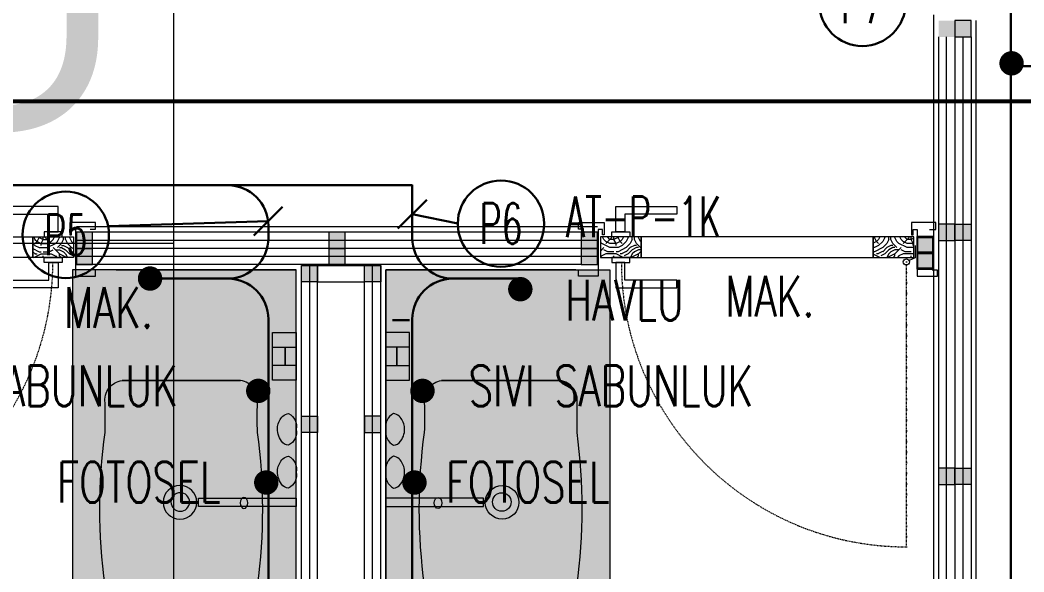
# Model space of a CAD drawing. Extents: x -9058 to 11890, y 0 to 6516.
# Drawn here: x 9414.2 to 9660.8, y 3536.1 to 3671.7 of the extents above; entities that cross this region are included whole.
import ezdxf
from ezdxf.enums import TextEntityAlignment as Align

# ---------------------------------------------------------------- set-up
doc = ezdxf.new("R2010")
doc.units = 0
doc.header["$MEASUREMENT"] = 0
for name, pattern in [('DOT2', [0.125, 0, -0.125]), ('HIDDEN', [0.375, 0.25, -0.125]), ('HIDDEN2', [4.7625, 3.175, -1.5875])]:
    doc.linetypes.add(name, pattern=pattern)
doc.layers.get('0').update_dxf_attribs({"color": 9, "lineweight": 9})
for name, color, linetype, lineweight in [('03S', 255, 'Continuous', 9), ('05V', 9, 'Continuous', 9), ('06C', 9, 'Continuous', 9), ('06D', 9, 'Continuous', 9), ('09', 9, 'Continuous', 9), ('10', 9, 'Continuous', 9), ('11', 9, 'Continuous', 9), ('12', 9, 'Continuous', 9), ('20', 9, 'DOT2', 9), ('21', 9, 'Continuous', 9), ('21_mahal200', 9, 'Continuous', 9), ('21_mahal200 @ 20', 9, 'Continuous', 9), ('33', 9, 'BATTING', 9), ('E-KABLO', 7, 'Continuous', 30), ('E-KAPAKLI PRİZ', 7, 'Continuous', 30), ('E-LINYE', 7, 'Continuous', 30), ('E-YAZI', 7, 'Continuous', 30)]:
    doc.layers.add(name, color=color, linetype=linetype, lineweight=lineweight)
doc.styles.add('Arial', font='arial.ttf', dxfattribs={"height": 2.5})
doc.styles.add('E-YAZI', font='txttw.shx')
doc.styles.add('MuuM_TEXT-STANDART', font='ARIALN.TTF')
doc.linetypes.add('BATTING', pattern='A,0.0001,-0.1,[134,ltypeshp.shx,S=0.1,R=0,X=-0.1,Y=0],-0.2,[134,ltypeshp.shx,S=0.1,R=180,X=0.1,Y=0],-0.1', length=0.4001)

# ---------------------------------------------------------------- blocks, each defined once
blk = doc.blocks.new('sıvı sabunluk plan')
for points in [[(5.85, 1.3), (0, 1.3), (0, 13), (5.85, 13), (5.85, 1.3)], [(3.15, 4.9), (0, 4.9), (0, 9.4), (3.15, 9.4), (3.15, 4.9)], [(5.85, 4.9), (3.15, 4.9), (3.15, 9.4), (5.85, 9.4), (5.85, 4.9)]]:
    blk.add_lwpolyline(points)
blk = doc.blocks.new('p-musluk2')
blk.add_lwpolyline([(-0.0104, 0), (-0.0104, -0.24), (0.0104, -0.24), (0.0104, 0), (-0.0104, 0)])
for points in [[(0.1131, -0.0187, 0.325695), (0.0742, 0, 0.327907), (0.0351, -0.0189, 0.241394), (0.0449, -0.0363, 0.201268), (0.0808, -0.0458, 0.158301), (0.1068, -0.0328, 0.151192)], [(0.2183, -0.0187, 0.325695), (0.1794, 0, 0.327907), (0.1404, -0.0189, 0.241394), (0.1502, -0.0363, 0.201268), (0.186, -0.0458, 0.158301), (0.212, -0.0328, 0.151192)]]:
    blk.add_lwpolyline(points, format="xyb", close=True)
blk = doc.blocks.new('Group-398-1')
at = {"layer": '03S'}
h = blk.add_hatch(color=256, dxfattribs=at)
h.dxf.hatch_style = 1
h.paths.add_polyline_path([(384775.3706, 69367.6054), (384774.1706, 69367.6054), (384774.1706, 69368.1554), (384775.3706, 69368.1554)])
at = {"lineweight": 0, "flags": 128}
blk.add_lwpolyline([(384774.1706, 69367.6054), (384774.1706, 69368.1554), (384775.3706, 69368.1554), (384775.3706, 69367.6054)], close=True, dxfattribs=at)
blk.add_lwpolyline([(384775.3706, 69367.6054), (384774.1706, 69367.6054), (384774.1706, 69368.1554), (384775.3706, 69368.1554)], close=True)
for points in [[(384775.042, 69367.7395), (384775.042, 69368.0459, 0.414214), (384775.018, 69368.0699, -0.035809), (384774.946, 69368.0751, 0.067889), (384774.5706, 69368.0751, -0.002456), (384774.498, 69368.0751, 0.418149), (384774.4431, 69368.0334), (384774.4431, 69367.7422)], [(384775.042, 69368.0361), (384775.042, 69367.7297, -0.414214), (384775.018, 69367.7057, 0.035809), (384774.946, 69367.7005, -0.067889), (384774.5706, 69367.7005, 0.025966), (384774.498, 69367.7005, -0.418149), (384774.4431, 69367.7422), (384774.4431, 69368.0334)]]:
    blk.add_lwpolyline(points, format="xyb")
for centre, radius in [((384774.7423, 69367.8911), 0.0414), ((384774.7414, 69367.8903), 0.0228)]:
    blk.add_circle(centre, radius)
blk.add_ellipse((384774.7438, 69367.7338), major_axis=(0.0138, 0), ratio=0.667081)
at = {"layer": '05V', "rotation": 180}
blk.add_blockref('p-musluk2', (384774.7423, 69367.6054), dxfattribs=at)
at = {"layer": '10', "extrusion": (0, 0, -1), "xscale": 0.01, "yscale": 0.01, "zscale": -0.01, "rotation": 270}
blk.add_blockref('sıvı sabunluk plan', (-384774.4553, 69367.6639), dxfattribs=at)
blk = doc.blocks.new('p-kapı kolu')
for points in [[(2.2, 0), (2.2, -1.25), (-2.2, -1.25), (-2.2, 0), (2.2, 0)], [(1.225, -1.25), (1.225, -7.5), (-13.775, -7.5), (-13.775, -5.625), (-1.025, -5.625), (-1.025, -5.625), (-1.025, -1.25), (1.225, -1.25)]]:
    blk.add_lwpolyline(points)
blk = doc.blocks.new('P-AH-01-103')
at = {"layer": '09'}
h = blk.add_hatch(dxfattribs=at)
h.set_pattern_fill('LOGEND', color=256, scale=10, style=0)
h.set_pattern_definition([(7e-15, (-99172.212, -3195.098), (10, 10), [3, -7]), (7e-15, (-99172.212, -3194.598), (10, 10), [3, -7]), (7e-15, (-99171.712, -3193.598), (10, 10), [2, -8]), (7e-15, (-99171.212, -3192.598), (10, 10), [1.5, -8.5]), (7e-15, (-99171.212, -3191.598), (10, 10), [1, -9]), (7e-15, (-99173.712, -3190.598), (10, 10), [0.5, -2.5, 0.5, -6.5]), (7e-15, (-99172.212, -3190.098), (10, 10), [0.5, -4, 1.5, -4]), (7e-15, (-99170.212, -3189.598), (10, 10), [0.5, -0.5, 0.5, -8.5]), (7e-15, (-99170.712, -3189.098), (10, 10), [0.5, -9.5]), (7e-15, (-99171.212, -3188.098), (10, 10), [1.5, -8.5]), (7e-15, (-99171.212, -3187.098), (10, 10), [2, -8]), (7e-15, (-99171.712, -3186.098), (10, 10), [2.5, -3, 0.5, -4]), (90, (-99175.712, -3192.098), (-10, 10), [0.5, -1, 2.5, -6]), (90, (-99175.212, -3191.098), (-10, 10), [0.5, -0.5, 1.5, -7.5]), (90, (-99174.712, -3187.098), (-10, 10), [1, -9]), (90, (-99174.212, -3191.098), (-10, 10), [2, -3, 0.5, -4.5]), (90, (-99173.712, -3185.598), (-10, 10), [0.5, -9.5]), (90, (-99173.212, -3190.598), (-10, 10), [1.5, -8.5]), (90, (-99172.212, -3190.098), (-10, 10), [1, -9]), (90, (-99171.212, -3190.098), (-10, 10), [0.5, -1.5, 1.5, -6.5]), (90, (-99170.712, -3189.598), (-10, 10), [0.5, -9.5]), (90, (-99170.212, -3191.598), (-10, 10), [1.4, -8.6]), (90, (-99169.712, -3193.598), (-10, 10), [1, -9]), (90, (-99168.712, -3189.598), (-10, 10), [0.5, -9.5]), (90, (-99167.712, -3190.098), (-10, 10), [1.5, -8.5]), (90, (-99166.712, -3190.098), (-10, 10), [1.5, -8.5]), (45, (-99168.212, -3194.0976), (1e-15, 10), [0.7071, -0.7071, 0.7071, -12.0208356]), (45, (-99170.212, -3191.5976), (1e-15, 10), [1.4142, -12.7279356]), (45, (-99174.212, -3186.5976), (1e-15, 10), [1.4142, -12.7279356]), (45, (-99172.212, -3189.0976), (1e-15, 10), [1.4142, -12.7279356]), (45, (-99171.712, -3191.0976), (1e-15, 10), [1.4142, -12.7279356]), (45, (-99168.712, -3193.0976), (1e-15, 10), [1.4142, -12.7279356]), (45, (-99169.712, -3192.5976), (1e-15, 10), [2.12132, -12.0208156]), (45, (-99172.712, -3188.0976), (1e-15, 10), [0.7071, -13.4350356]), (45, (-99173.212, -3187.0976), (1e-15, 10), [0.7071, -13.4350356]), (45, (-99169.212, -3187.0976), (1e-15, 10), [0.7071, -13.4350356]), (45, (-99173.212, -3192.0976), (1e-15, 10), [0.7071, -13.4350356]), (45, (-99167.712, -3188.5976), (1e-15, 10), [0.7071, -13.4350356]), (45, (-99171.212, -3189.5976), (1e-15, 10), [0.7071, -13.4350356]), (45, (-99170.212, -3188.5976), (1e-15, 10), [0.7071, -13.4350356]), (135, (-99170.712, -3190.5976), (-10, 1e-15), [0.7071, -0.7071, 2.12132, -10.6066156]), (135, (-99169.212, -3190.5976), (-10, 1e-15), [0.7071, -13.4350356]), (135, (-99169.212, -3194.0976), (-10, 1e-15), [0.7071, -13.4350356]), (135, (-99171.212, -3191.5976), (-10, 1e-15), [0.7071, -13.4350356]), (135, (-99169.712, -3189.5976), (-10, 1e-15), [0.7071, -13.4350356]), (135, (-99172.212, -3192.0976), (-10, 1e-15), [0.7071, -13.4350356]), (135, (-99168.212, -3192.0976), (-10, 1e-15), [0.7071, -13.4350356]), (135, (-99175.212, -3195.0976), (-10, 1e-15), [0.7071, -13.4350356]), (135, (-99174.712, -3194.5976), (-10, 1e-15), [1.4142, -12.7279356]), (135, (-99174.212, -3194.0976), (-10, 1e-15), [1.4142, -12.7279356]), (135, (-99173.212, -3194.0976), (-10, 1e-15), [1.4142, -12.7279356]), (135, (-99172.712, -3193.0976), (-10, 1e-15), [1.4142, -12.7279356]), (135, (-99168.712, -3189.0976), (-10, 1e-15), [1.4142, -12.7279356]), (135, (-99166.712, -3194.0976), (-10, 1e-15), [1.4142, -12.7279356]), (135, (-99166.212, -3186.0976), (-10, 1e-15), [1.4142, -12.7279356]), (135, (-99166.212, -3187.0976), (-10, 1e-15), [1.4142, -12.7279356]), (135, (-99167.212, -3187.5976), (-10, 1e-15), [1.4142, -12.7279356]), (135, (-99174.212, -3187.5976), (-10, 1e-15), [2.12132, -12.0208156]), (135, (-99167.712, -3188.5976), (-10, 1e-15), [2.12132, -12.0208156]), (26.565051, (-99173.212, -3185.5976), (10, 4e-09), [1.118, -21.2426798]), (26.565051, (-99173.212, -3190.5976), (10, 4e-09), [1.118, -21.2426798]), (26.565051, (-99172.212, -3187.5976), (10, 4e-09), [1.118, -21.2426798]), (26.565051, (-99169.212, -3194.5976), (10, 4e-09), [1.118, -21.2426798]), (26.565051, (-99169.712, -3193.5976), (10, 4e-09), [1.118, -21.2426798]), (26.565051, (-99172.712, -3191.5976), (10, 4e-09), [1.118, -21.2426798]), (26.565051, (-99172.712, -3186.5976), (10, 4e-09), [1.118, -21.2426798]), (26.565051, (-99169.712, -3189.5976), (10, 4e-09), [2.236, -20.1246798]), (63.434949, (-99169.712, -3188.0976), (5e-10, 10), [1.118, -21.2426798]), (63.434949, (-99168.212, -3191.0976), (5e-10, 10), [1.118, -21.2426798]), (63.434949, (-99173.212, -3189.0976), (5e-10, 10), [1.118, -21.2426798]), (63.434949, (-99175.212, -3188.5976), (5e-10, 10), [1.118, -21.2426798]), (63.434949, (-99169.212, -3190.5976), (5e-10, 10), [1.118, -21.2426798]), (63.434949, (-99170.212, -3190.5976), (5e-10, 10), [1.118, -21.2426798]), (63.434949, (-99174.212, -3189.0976), (5e-10, 10), [2.236, -20.1246798]), (63.434949, (-99166.712, -3192.5976), (5e-10, 10), [2.236, -20.1246798]), (63.434949, (-99167.712, -3192.0976), (5e-10, 10), [2.236, -20.1246798]), (116.565051, (-99175.712, -3193.5976), (-4e-09, 10), [1.118, -21.2426798]), (116.565051, (-99175.712, -3188.0976), (-4e-09, 10), [1.118, -21.2426798]), (116.565051, (-99173.712, -3195.0976), (-4e-09, 10), [1.118, -21.2426798]), (116.565051, (-99174.712, -3186.0976), (-4e-09, 10), [1.118, -21.2426798]), (116.565051, (-99173.712, -3192.0976), (-4e-09, 10), [1.118, -21.2426798]), (116.565051, (-99171.712, -3191.0976), (-4e-09, 10), [1.118, -21.2426798]), (116.565051, (-99170.712, -3189.0976), (-4e-09, 10), [1.118, -21.2426798]), (116.565051, (-99175.212, -3193.0976), (3.21e-06, 10.0000016), [1.118, -21.2426798]), (116.565051, (-99172.712, -3191.5976), (-4e-09, 10), [1.118, -21.2426798]), (116.565051, (-99169.712, -3192.5976), (-4e-09, 10), [1.118, -21.2426798]), (116.565051, (-99168.712, -3191.5976), (-4e-09, 10), [1.118, -21.2426798]), (116.565051, (-99166.712, -3188.5976), (-4e-09, 10), [1.118, -21.2426798]), (116.565051, (-99174.212, -3185.5976), (-4e-09, 10), [1.118, -21.2426798]), (116.565051, (-99175.712, -3186.0976), (-4e-09, 10), [2.236, -20.1246798]), (116.565051, (-99174.212, -3193.0976), (-4e-09, 10), [2.236, -20.1246798]), (153.434949, (-99175.712, -3194.5976), (-10, 5e-10), [1.118, -21.2426798]), (153.434949, (-99167.212, -3195.0976), (-10, 5e-10), [1.118, -21.2426798]), (153.434949, (-99167.712, -3190.0976), (-10, 5e-10), [1.118, -21.2426798]), (153.434949, (-99171.712, -3193.5976), (-10, 5e-10), [1.118, -21.2426798]), (153.434949, (-99172.212, -3194.5976), (-10, 5e-10), [1.118, -21.2426798]), (153.434949, (-99171.212, -3192.5976), (-10, 5e-10), [1.118, -21.2426798]), (153.434949, (-99168.212, -3186.5976), (-10, 5e-10), [1.118, -21.2426798]), (153.434949, (-99167.212, -3186.0976), (-10, 5e-10), [2.236, -20.1246798])])
h.paths.add_polyline_path([(3.3, -14.8), (-1.71, -14.8), (-1.71, -4.8), (3.3, -4.8)])
h = blk.add_hatch(dxfattribs=at)
h.set_pattern_fill('LOGEND', color=256, scale=10, style=0)
h.set_pattern_definition([(7e-15, (-99162.212, -3118.098), (10, 10), [3, -7]), (7e-15, (-99162.212, -3117.598), (10, 10), [3, -7]), (7e-15, (-99161.712, -3116.598), (10, 10), [2, -8]), (7e-15, (-99161.212, -3115.598), (10, 10), [1.5, -8.5]), (7e-15, (-99161.212, -3114.598), (10, 10), [1, -9]), (7e-15, (-99163.712, -3113.598), (10, 10), [0.5, -2.5, 0.5, -6.5]), (7e-15, (-99162.212, -3113.098), (10, 10), [0.5, -4, 1.5, -4]), (7e-15, (-99160.212, -3112.598), (10, 10), [0.5, -0.5, 0.5, -8.5]), (7e-15, (-99160.712, -3112.098), (10, 10), [0.5, -9.5]), (7e-15, (-99161.212, -3111.098), (10, 10), [1.5, -8.5]), (7e-15, (-99161.212, -3110.098), (10, 10), [2, -8]), (7e-15, (-99161.712, -3109.098), (10, 10), [2.5, -3, 0.5, -4]), (90, (-99165.712, -3115.098), (-10, 10), [0.5, -1, 2.5, -6]), (90, (-99165.212, -3114.098), (-10, 10), [0.5, -0.5, 1.5, -7.5]), (90, (-99164.712, -3110.098), (-10, 10), [1, -9]), (90, (-99164.212, -3114.098), (-10, 10), [2, -3, 0.5, -4.5]), (90, (-99163.712, -3108.598), (-10, 10), [0.5, -9.5]), (90, (-99163.212, -3113.598), (-10, 10), [1.5, -8.5]), (90, (-99162.212, -3113.098), (-10, 10), [1, -9]), (90, (-99161.212, -3113.098), (-10, 10), [0.5, -1.5, 1.5, -6.5]), (90, (-99160.712, -3112.598), (-10, 10), [0.5, -9.5]), (90, (-99160.212, -3114.598), (-10, 10), [1.4, -8.6]), (90, (-99159.712, -3116.598), (-10, 10), [1, -9]), (90, (-99158.712, -3112.598), (-10, 10), [0.5, -9.5]), (90, (-99157.712, -3113.098), (-10, 10), [1.5, -8.5]), (90, (-99156.712, -3113.098), (-10, 10), [1.5, -8.5]), (45, (-99158.212, -3117.0976), (1e-15, 10), [0.7071, -0.7071, 0.7071, -12.0208356]), (45, (-99160.212, -3114.5976), (1e-15, 10), [1.4142, -12.7279356]), (45, (-99164.212, -3109.5976), (1e-15, 10), [1.4142, -12.7279356]), (45, (-99162.212, -3112.0976), (1e-15, 10), [1.4142, -12.7279356]), (45, (-99161.712, -3114.0976), (1e-15, 10), [1.4142, -12.7279356]), (45, (-99158.712, -3116.0976), (1e-15, 10), [1.4142, -12.7279356]), (45, (-99159.712, -3115.5976), (1e-15, 10), [2.12132, -12.0208156]), (45, (-99162.712, -3111.0976), (1e-15, 10), [0.7071, -13.4350356]), (45, (-99163.212, -3110.0976), (1e-15, 10), [0.7071, -13.4350356]), (45, (-99159.212, -3110.0976), (1e-15, 10), [0.7071, -13.4350356]), (45, (-99163.212, -3115.0976), (1e-15, 10), [0.7071, -13.4350356]), (45, (-99157.712, -3111.5976), (1e-15, 10), [0.7071, -13.4350356]), (45, (-99161.212, -3112.5976), (1e-15, 10), [0.7071, -13.4350356]), (45, (-99160.212, -3111.5976), (1e-15, 10), [0.7071, -13.4350356]), (135, (-99160.712, -3113.5976), (-10, 1e-15), [0.7071, -0.7071, 2.12132, -10.6066156]), (135, (-99159.212, -3113.5976), (-10, 1e-15), [0.7071, -13.4350356]), (135, (-99159.212, -3117.0976), (-10, 1e-15), [0.7071, -13.4350356]), (135, (-99161.212, -3114.5976), (-10, 1e-15), [0.7071, -13.4350356]), (135, (-99159.712, -3112.5976), (-10, 1e-15), [0.7071, -13.4350356]), (135, (-99162.212, -3115.0976), (-10, 1e-15), [0.7071, -13.4350356]), (135, (-99158.212, -3115.0976), (-10, 1e-15), [0.7071, -13.4350356]), (135, (-99165.212, -3118.0976), (-10, 1e-15), [0.7071, -13.4350356]), (135, (-99164.712, -3117.5976), (-10, 1e-15), [1.4142, -12.7279356]), (135, (-99164.212, -3117.0976), (-10, 1e-15), [1.4142, -12.7279356]), (135, (-99163.212, -3117.0976), (-10, 1e-15), [1.4142, -12.7279356]), (135, (-99162.712, -3116.0976), (-10, 1e-15), [1.4142, -12.7279356]), (135, (-99158.712, -3112.0976), (-10, 1e-15), [1.4142, -12.7279356]), (135, (-99156.712, -3117.0976), (-10, 1e-15), [1.4142, -12.7279356]), (135, (-99156.212, -3109.0976), (-10, 1e-15), [1.4142, -12.7279356]), (135, (-99156.212, -3110.0976), (-10, 1e-15), [1.4142, -12.7279356]), (135, (-99157.212, -3110.5976), (-10, 1e-15), [1.4142, -12.7279356]), (135, (-99164.212, -3110.5976), (-10, 1e-15), [2.12132, -12.0208156]), (135, (-99157.712, -3111.5976), (-10, 1e-15), [2.12132, -12.0208156]), (26.565051, (-99163.212, -3108.5976), (10, 4e-09), [1.118, -21.2426798]), (26.565051, (-99163.212, -3113.5976), (10, 4e-09), [1.118, -21.2426798]), (26.565051, (-99162.212, -3110.5976), (10, 4e-09), [1.118, -21.2426798]), (26.565051, (-99159.212, -3117.5976), (10, 4e-09), [1.118, -21.2426798]), (26.565051, (-99159.712, -3116.5976), (10, 4e-09), [1.118, -21.2426798]), (26.565051, (-99162.712, -3114.5976), (10, 4e-09), [1.118, -21.2426798]), (26.565051, (-99162.712, -3109.5976), (10, 4e-09), [1.118, -21.2426798]), (26.565051, (-99159.712, -3112.5976), (10, 4e-09), [2.236, -20.1246798]), (63.434949, (-99159.712, -3111.0976), (5e-10, 10), [1.118, -21.2426798]), (63.434949, (-99158.212, -3114.0976), (5e-10, 10), [1.118, -21.2426798]), (63.434949, (-99163.212, -3112.0976), (5e-10, 10), [1.118, -21.2426798]), (63.434949, (-99165.212, -3111.5976), (5e-10, 10), [1.118, -21.2426798]), (63.434949, (-99159.212, -3113.5976), (5e-10, 10), [1.118, -21.2426798]), (63.434949, (-99160.212, -3113.5976), (5e-10, 10), [1.118, -21.2426798]), (63.434949, (-99164.212, -3112.0976), (5e-10, 10), [2.236, -20.1246798]), (63.434949, (-99156.712, -3115.5976), (5e-10, 10), [2.236, -20.1246798]), (63.434949, (-99157.712, -3115.0976), (5e-10, 10), [2.236, -20.1246798]), (116.565051, (-99165.712, -3116.5976), (-4e-09, 10), [1.118, -21.2426798]), (116.565051, (-99165.712, -3111.0976), (-4e-09, 10), [1.118, -21.2426798]), (116.565051, (-99163.712, -3118.0976), (-4e-09, 10), [1.118, -21.2426798]), (116.565051, (-99164.712, -3109.0976), (-4e-09, 10), [1.118, -21.2426798]), (116.565051, (-99163.712, -3115.0976), (-4e-09, 10), [1.118, -21.2426798]), (116.565051, (-99161.712, -3114.0976), (-4e-09, 10), [1.118, -21.2426798]), (116.565051, (-99160.712, -3112.0976), (-4e-09, 10), [1.118, -21.2426798]), (116.565051, (-99165.212, -3116.0976), (3.21e-06, 10.0000016), [1.118, -21.2426798]), (116.565051, (-99162.712, -3114.5976), (-4e-09, 10), [1.118, -21.2426798]), (116.565051, (-99159.712, -3115.5976), (-4e-09, 10), [1.118, -21.2426798]), (116.565051, (-99158.712, -3114.5976), (-4e-09, 10), [1.118, -21.2426798]), (116.565051, (-99156.712, -3111.5976), (-4e-09, 10), [1.118, -21.2426798]), (116.565051, (-99164.212, -3108.5976), (-4e-09, 10), [1.118, -21.2426798]), (116.565051, (-99165.712, -3109.0976), (-4e-09, 10), [2.236, -20.1246798]), (116.565051, (-99164.212, -3116.0976), (-4e-09, 10), [2.236, -20.1246798]), (153.434949, (-99165.712, -3117.5976), (-10, 5e-10), [1.118, -21.2426798]), (153.434949, (-99157.212, -3118.0976), (-10, 5e-10), [1.118, -21.2426798]), (153.434949, (-99157.712, -3113.0976), (-10, 5e-10), [1.118, -21.2426798]), (153.434949, (-99161.712, -3116.5976), (-10, 5e-10), [1.118, -21.2426798]), (153.434949, (-99162.212, -3117.5976), (-10, 5e-10), [1.118, -21.2426798]), (153.434949, (-99161.212, -3115.5976), (-10, 5e-10), [1.118, -21.2426798]), (153.434949, (-99158.212, -3109.5976), (-10, 5e-10), [1.118, -21.2426798]), (153.434949, (-99157.212, -3109.0976), (-10, 5e-10), [2.236, -20.1246798])])
h.paths.add_polyline_path([(3.3, -81.8), (-1.71, -81.8), (-1.71, -71.8), (3.3, -71.8)])
at = {"layer": '10'}
for points in [[(5.26, -0.7), (5.26, 0.6), (6.86, 0.6), (6.86, -5.7), (3.86, -5.7), (3.86, -5.3), (5.16, -5.3), (5.16, -4.3), (-6.34, -4.3), (-6.34, 0.6), (-4.74, 0.6), (-4.74, -0.7)], [(5.16, -85.6), (5.16, -87.2), (6.86, -87.2), (6.86, -81.2), (3.86, -81.2), (3.86, -81.6), (5.16, -81.6), (5.16, -82.6), (-6.34, -82.6), (-6.34, -87.6), (-4.84, -87.6), (-4.84, -86.3)], [(1.17, -82.1), (-1.83, -82.1), (-2.51, -80.63)]]:
    blk.add_lwpolyline(points, dxfattribs=at)
blk.add_circle((-2.83, -79.95), 0.75, dxfattribs=at)
at = {"layer": '12'}
for points in [[(3.3, -14.8), (3.3, -4.8), (-1.7, -4.8), (-1.7, -14.8)], [(3.3, -14.8), (-1.7, -14.8), (-1.7, -71.8), (3.3, -71.8)], [(3.3, -81.8), (3.3, -71.8), (-1.7, -71.8), (-1.7, -81.8)]]:
    blk.add_lwpolyline(points, close=True, dxfattribs=at)
at = {"layer": '20', "ltscale": 20}
for points in [[(-2.83, -79.95), (-72.83, -79.95)], [(-72.83, -79.95), (-3.58, -79.95)]]:
    blk.add_lwpolyline(points, dxfattribs=at)
at = {"layer": '20'}
blk.add_lwpolyline([(-72.83, -79.95), (-3.58, -79.95)], dxfattribs=at)
blk.add_arc((-2.83, -79.95), 70, 90.0002, 179.9998, dxfattribs=at)
at = {"layer": '06C', "extrusion": (0, 0, -1), "zscale": -1, "rotation": 90}
blk.add_blockref('p-kapı kolu', (1.7, -9.8), dxfattribs=at)
at = {"layer": '06C', "rotation": 90}
blk.add_blockref('p-kapı kolu', (3.3, -9.8), dxfattribs=at)
blk = doc.blocks.new('0a_roomno2')
blk.add_lwpolyline([(30, -16), (0, -16), (0, 0), (30, 0)], close=True)
blk.add_lwpolyline([(0, -5), (30, -5)])
at = {"style": 'Arial'}
blk.add_attdef('ODANO', (0, 1.505), '', height=3, dxfattribs=at)
blk.add_attdef('MEKANADI', text='', height=3, dxfattribs=at).set_placement((0.525, -4.75), align=Align.BOTTOM_LEFT)
at = {"style": 'MuuM_TEXT-STANDART', "width": 0.6}
for tag, p in [('YER01', (15, -7)), ('TAVAN01', (20.625, -7)), ('DUVAR01', (26.25, -7)), ('YER02', (15, -10.375)), ('TAVAN02', (20.625, -10.375)), ('DUVAR02', (26.25, -10.375)), ('YER03', (15, -13.75)), ('TAVAN03', (20.625, -13.75)), ('DUVAR03', (26.25, -13.75))]:
    blk.add_attdef(tag, text='', height=2.25, dxfattribs=at).set_placement(p, align=Align.MIDDLE_CENTER)
at = {"style": 'MuuM_TEXT-STANDART'}
blk.add_attdef('M2', text='', height=2.25, dxfattribs=at).set_placement((1.323, -7.805), align=Align.MIDDLE_LEFT)
at = {"style": 'MuuM_TEXT-STANDART', "width": 0.6}
blk.add_attdef('TEMIZTAVANYUKSEKLIGI', text='', height=2.25, dxfattribs=at).set_placement((2.7, -13.162), align=Align.MIDDLE_LEFT)
blk = doc.blocks.new('*U1274')
at = {"layer": '21_mahal200 @ 20'}
ref = blk.add_blockref('0a_roomno2', (8851.93, 3716.9), dxfattribs=dict(at, xscale=20, yscale=20, zscale=20))
ref.add_attrib('MEKANADI', 'YANGIN HOLÜ', dxfattribs={"layer": '0', "height": 60, "style": 'Arial'}).set_placement((8862.43, 3626.9), align=Align.BOTTOM_LEFT)
blk = doc.blocks.new('prf-10x10')
h = blk.add_hatch(color=255)
h.dxf.hatch_style = 1
h.paths.add_polyline_path([(-5, -5), (5, -5), (5, 5), (-5, 5)])
at = {"layer": '10'}
blk.add_lwpolyline([(-5, -5), (5, -5), (5, 5), (-5, 5)], close=True, dxfattribs=at)
blk = doc.blocks.new('p-profil-birim')
h = blk.add_hatch(color=255)
h.dxf.hatch_style = 1
h.paths.add_polyline_path([(0, 0), (10, 0), (10, 10), (0, 10)])
blk.add_lwpolyline([(0, 0), (10, 0), (10, 10), (0, 10)], close=True)
at = {"layer": '10'}
for points in [[(0, 10), (10, 10), (10, 0), (0, 0)], [(0, 10), (10, 10), (10, 0), (0, 0)], [(0, 0), (10, 0), (10, 10), (0, 10)], [(0.5, 9.5), (9.5, 9.5), (9.5, 0.5), (0.5, 0.5)]]:
    blk.add_lwpolyline(points, close=True, dxfattribs=at)
blk = doc.blocks.new('P-AH-01-104')
at = {"layer": '09'}
h = blk.add_hatch(dxfattribs=at)
h.set_pattern_fill('LOGEND', color=256, scale=10, style=0)
h.set_pattern_definition([(9e-15, (-99162.212, -3205.098), (10, 10), [3, -7]), (9e-15, (-99162.212, -3204.598), (10, 10), [3, -7]), (9e-15, (-99161.712, -3203.598), (10, 10), [2, -8]), (9e-15, (-99161.212, -3202.598), (10, 10), [1.5, -8.5]), (9e-15, (-99161.212, -3201.598), (10, 10), [1, -9]), (9e-15, (-99163.712, -3200.598), (10, 10), [0.5, -2.5, 0.5, -6.5]), (9e-15, (-99162.212, -3200.098), (10, 10), [0.5, -4, 1.5, -4]), (9e-15, (-99160.212, -3199.598), (10, 10), [0.5, -0.5, 0.5, -8.5]), (9e-15, (-99160.712, -3199.098), (10, 10), [0.5, -9.5]), (9e-15, (-99161.212, -3198.098), (10, 10), [1.5, -8.5]), (9e-15, (-99161.212, -3197.098), (10, 10), [2, -8]), (9e-15, (-99161.712, -3196.098), (10, 10), [2.5, -3, 0.5, -4]), (90, (-99165.712, -3202.098), (-10, 10), [0.5, -1, 2.5, -6]), (90, (-99165.212, -3201.098), (-10, 10), [0.5, -0.5, 1.5, -7.5]), (90, (-99164.712, -3197.098), (-10, 10), [1, -9]), (90, (-99164.212, -3201.098), (-10, 10), [2, -3, 0.5, -4.5]), (90, (-99163.712, -3195.598), (-10, 10), [0.5, -9.5]), (90, (-99163.212, -3200.598), (-10, 10), [1.5, -8.5]), (90, (-99162.212, -3200.098), (-10, 10), [1, -9]), (90, (-99161.212, -3200.098), (-10, 10), [0.5, -1.5, 1.5, -6.5]), (90, (-99160.712, -3199.598), (-10, 10), [0.5, -9.5]), (90, (-99160.212, -3201.598), (-10, 10), [1.4, -8.6]), (90, (-99159.712, -3203.598), (-10, 10), [1, -9]), (90, (-99158.712, -3199.598), (-10, 10), [0.5, -9.5]), (90, (-99157.712, -3200.098), (-10, 10), [1.5, -8.5]), (90, (-99156.712, -3200.098), (-10, 10), [1.5, -8.5]), (45, (-99158.212, -3204.0976), (1e-15, 10), [0.7071, -0.7071, 0.7071, -12.0208356]), (45, (-99160.212, -3201.5976), (1e-15, 10), [1.4142, -12.7279356]), (45, (-99164.212, -3196.5976), (1e-15, 10), [1.4142, -12.7279356]), (45, (-99162.212, -3199.0976), (1e-15, 10), [1.4142, -12.7279356]), (45, (-99161.712, -3201.0976), (1e-15, 10), [1.4142, -12.7279356]), (45, (-99158.712, -3203.0976), (1e-15, 10), [1.4142, -12.7279356]), (45, (-99159.712, -3202.5976), (1e-15, 10), [2.12132, -12.0208156]), (45, (-99162.712, -3198.0976), (1e-15, 10), [0.7071, -13.4350356]), (45, (-99163.212, -3197.0976), (1e-15, 10), [0.7071, -13.4350356]), (45, (-99159.212, -3197.0976), (1e-15, 10), [0.7071, -13.4350356]), (45, (-99163.212, -3202.0976), (1e-15, 10), [0.7071, -13.4350356]), (45, (-99157.712, -3198.5976), (1e-15, 10), [0.7071, -13.4350356]), (45, (-99161.212, -3199.5976), (1e-15, 10), [0.7071, -13.4350356]), (45, (-99160.212, -3198.5976), (1e-15, 10), [0.7071, -13.4350356]), (135, (-99160.712, -3200.5976), (-10, 1e-15), [0.7071, -0.7071, 2.12132, -10.6066156]), (135, (-99159.212, -3200.5976), (-10, 1e-15), [0.7071, -13.4350356]), (135, (-99159.212, -3204.0976), (-10, 1e-15), [0.7071, -13.4350356]), (135, (-99161.212, -3201.5976), (-10, 1e-15), [0.7071, -13.4350356]), (135, (-99159.712, -3199.5976), (-10, 1e-15), [0.7071, -13.4350356]), (135, (-99162.212, -3202.0976), (-10, 1e-15), [0.7071, -13.4350356]), (135, (-99158.212, -3202.0976), (-10, 1e-15), [0.7071, -13.4350356]), (135, (-99165.212, -3205.0976), (-10, 1e-15), [0.7071, -13.4350356]), (135, (-99164.712, -3204.5976), (-10, 1e-15), [1.4142, -12.7279356]), (135, (-99164.212, -3204.0976), (-10, 1e-15), [1.4142, -12.7279356]), (135, (-99163.212, -3204.0976), (-10, 1e-15), [1.4142, -12.7279356]), (135, (-99162.712, -3203.0976), (-10, 1e-15), [1.4142, -12.7279356]), (135, (-99158.712, -3199.0976), (-10, 1e-15), [1.4142, -12.7279356]), (135, (-99156.712, -3204.0976), (-10, 1e-15), [1.4142, -12.7279356]), (135, (-99156.212, -3196.0976), (-10, 1e-15), [1.4142, -12.7279356]), (135, (-99156.212, -3197.0976), (-10, 1e-15), [1.4142, -12.7279356]), (135, (-99157.212, -3197.5976), (-10, 1e-15), [1.4142, -12.7279356]), (135, (-99164.212, -3197.5976), (-10, 1e-15), [2.12132, -12.0208156]), (135, (-99157.712, -3198.5976), (-10, 1e-15), [2.12132, -12.0208156]), (26.565051, (-99163.212, -3195.5976), (10, 4e-09), [1.118, -21.2426798]), (26.565051, (-99163.212, -3200.5976), (10, 4e-09), [1.118, -21.2426798]), (26.565051, (-99162.212, -3197.5976), (10, 4e-09), [1.118, -21.2426798]), (26.565051, (-99159.212, -3204.5976), (10, 4e-09), [1.118, -21.2426798]), (26.565051, (-99159.712, -3203.5976), (10, 4e-09), [1.118, -21.2426798]), (26.565051, (-99162.712, -3201.5976), (10, 4e-09), [1.118, -21.2426798]), (26.565051, (-99162.712, -3196.5976), (10, 4e-09), [1.118, -21.2426798]), (26.565051, (-99159.712, -3199.5976), (10, 4e-09), [2.236, -20.1246798]), (63.434949, (-99159.712, -3198.0976), (5e-10, 10), [1.118, -21.2426798]), (63.434949, (-99158.212, -3201.0976), (5e-10, 10), [1.118, -21.2426798]), (63.434949, (-99163.212, -3199.0976), (5e-10, 10), [1.118, -21.2426798]), (63.434949, (-99165.212, -3198.5976), (5e-10, 10), [1.118, -21.2426798]), (63.434949, (-99159.212, -3200.5976), (5e-10, 10), [1.118, -21.2426798]), (63.434949, (-99160.212, -3200.5976), (5e-10, 10), [1.118, -21.2426798]), (63.434949, (-99164.212, -3199.0976), (5e-10, 10), [2.236, -20.1246798]), (63.434949, (-99156.712, -3202.5976), (5e-10, 10), [2.236, -20.1246798]), (63.434949, (-99157.712, -3202.0976), (5e-10, 10), [2.236, -20.1246798]), (116.565051, (-99165.712, -3203.5976), (-4e-09, 10), [1.118, -21.2426798]), (116.565051, (-99165.712, -3198.0976), (-4e-09, 10), [1.118, -21.2426798]), (116.565051, (-99163.712, -3205.0976), (-4e-09, 10), [1.118, -21.2426798]), (116.565051, (-99164.712, -3196.0976), (-4e-09, 10), [1.118, -21.2426798]), (116.565051, (-99163.712, -3202.0976), (-4e-09, 10), [1.118, -21.2426798]), (116.565051, (-99161.712, -3201.0976), (-4e-09, 10), [1.118, -21.2426798]), (116.565051, (-99160.712, -3199.0976), (-4e-09, 10), [1.118, -21.2426798]), (116.565051, (-99165.212, -3203.0976), (3.21e-06, 10.0000016), [1.118, -21.2426798]), (116.565051, (-99162.712, -3201.5976), (-4e-09, 10), [1.118, -21.2426798]), (116.565051, (-99159.712, -3202.5976), (-4e-09, 10), [1.118, -21.2426798]), (116.565051, (-99158.712, -3201.5976), (-4e-09, 10), [1.118, -21.2426798]), (116.565051, (-99156.712, -3198.5976), (-4e-09, 10), [1.118, -21.2426798]), (116.565051, (-99164.212, -3195.5976), (-4e-09, 10), [1.118, -21.2426798]), (116.565051, (-99165.712, -3196.0976), (-4e-09, 10), [2.236, -20.1246798]), (116.565051, (-99164.212, -3203.0976), (-4e-09, 10), [2.236, -20.1246798]), (153.434949, (-99165.712, -3204.5976), (-10, 5e-10), [1.118, -21.2426798]), (153.434949, (-99157.212, -3205.0976), (-10, 5e-10), [1.118, -21.2426798]), (153.434949, (-99157.712, -3200.0976), (-10, 5e-10), [1.118, -21.2426798]), (153.434949, (-99161.712, -3203.5976), (-10, 5e-10), [1.118, -21.2426798]), (153.434949, (-99162.212, -3204.5976), (-10, 5e-10), [1.118, -21.2426798]), (153.434949, (-99161.212, -3202.5976), (-10, 5e-10), [1.118, -21.2426798]), (153.434949, (-99158.212, -3196.5976), (-10, 5e-10), [1.118, -21.2426798]), (153.434949, (-99157.212, -3196.0976), (-10, 5e-10), [2.236, -20.1246798])])
h.paths.add_polyline_path([(3.3, -14.8), (-1.71, -14.8), (-1.71, -4.8), (3.3, -4.8)])
h = blk.add_hatch(dxfattribs=at)
h.set_pattern_fill('LOGEND', color=256, scale=10, style=0)
h.set_pattern_definition([(9e-15, (-99162.212, -3118.098), (10, 10), [3, -7]), (9e-15, (-99162.212, -3117.598), (10, 10), [3, -7]), (9e-15, (-99161.712, -3116.598), (10, 10), [2, -8]), (9e-15, (-99161.212, -3115.598), (10, 10), [1.5, -8.5]), (9e-15, (-99161.212, -3114.598), (10, 10), [1, -9]), (9e-15, (-99163.712, -3113.598), (10, 10), [0.5, -2.5, 0.5, -6.5]), (9e-15, (-99162.212, -3113.098), (10, 10), [0.5, -4, 1.5, -4]), (9e-15, (-99160.212, -3112.598), (10, 10), [0.5, -0.5, 0.5, -8.5]), (9e-15, (-99160.712, -3112.098), (10, 10), [0.5, -9.5]), (9e-15, (-99161.212, -3111.098), (10, 10), [1.5, -8.5]), (9e-15, (-99161.212, -3110.098), (10, 10), [2, -8]), (9e-15, (-99161.712, -3109.098), (10, 10), [2.5, -3, 0.5, -4]), (90, (-99165.712, -3115.098), (-10, 10), [0.5, -1, 2.5, -6]), (90, (-99165.212, -3114.098), (-10, 10), [0.5, -0.5, 1.5, -7.5]), (90, (-99164.712, -3110.098), (-10, 10), [1, -9]), (90, (-99164.212, -3114.098), (-10, 10), [2, -3, 0.5, -4.5]), (90, (-99163.712, -3108.598), (-10, 10), [0.5, -9.5]), (90, (-99163.212, -3113.598), (-10, 10), [1.5, -8.5]), (90, (-99162.212, -3113.098), (-10, 10), [1, -9]), (90, (-99161.212, -3113.098), (-10, 10), [0.5, -1.5, 1.5, -6.5]), (90, (-99160.712, -3112.598), (-10, 10), [0.5, -9.5]), (90, (-99160.212, -3114.598), (-10, 10), [1.4, -8.6]), (90, (-99159.712, -3116.598), (-10, 10), [1, -9]), (90, (-99158.712, -3112.598), (-10, 10), [0.5, -9.5]), (90, (-99157.712, -3113.098), (-10, 10), [1.5, -8.5]), (90, (-99156.712, -3113.098), (-10, 10), [1.5, -8.5]), (45, (-99158.212, -3117.0976), (1e-15, 10), [0.7071, -0.7071, 0.7071, -12.0208356]), (45, (-99160.212, -3114.5976), (1e-15, 10), [1.4142, -12.7279356]), (45, (-99164.212, -3109.5976), (1e-15, 10), [1.4142, -12.7279356]), (45, (-99162.212, -3112.0976), (1e-15, 10), [1.4142, -12.7279356]), (45, (-99161.712, -3114.0976), (1e-15, 10), [1.4142, -12.7279356]), (45, (-99158.712, -3116.0976), (1e-15, 10), [1.4142, -12.7279356]), (45, (-99159.712, -3115.5976), (1e-15, 10), [2.12132, -12.0208156]), (45, (-99162.712, -3111.0976), (1e-15, 10), [0.7071, -13.4350356]), (45, (-99163.212, -3110.0976), (1e-15, 10), [0.7071, -13.4350356]), (45, (-99159.212, -3110.0976), (1e-15, 10), [0.7071, -13.4350356]), (45, (-99163.212, -3115.0976), (1e-15, 10), [0.7071, -13.4350356]), (45, (-99157.712, -3111.5976), (1e-15, 10), [0.7071, -13.4350356]), (45, (-99161.212, -3112.5976), (1e-15, 10), [0.7071, -13.4350356]), (45, (-99160.212, -3111.5976), (1e-15, 10), [0.7071, -13.4350356]), (135, (-99160.712, -3113.5976), (-10, 1e-15), [0.7071, -0.7071, 2.12132, -10.6066156]), (135, (-99159.212, -3113.5976), (-10, 1e-15), [0.7071, -13.4350356]), (135, (-99159.212, -3117.0976), (-10, 1e-15), [0.7071, -13.4350356]), (135, (-99161.212, -3114.5976), (-10, 1e-15), [0.7071, -13.4350356]), (135, (-99159.712, -3112.5976), (-10, 1e-15), [0.7071, -13.4350356]), (135, (-99162.212, -3115.0976), (-10, 1e-15), [0.7071, -13.4350356]), (135, (-99158.212, -3115.0976), (-10, 1e-15), [0.7071, -13.4350356]), (135, (-99165.212, -3118.0976), (-10, 1e-15), [0.7071, -13.4350356]), (135, (-99164.712, -3117.5976), (-10, 1e-15), [1.4142, -12.7279356]), (135, (-99164.212, -3117.0976), (-10, 1e-15), [1.4142, -12.7279356]), (135, (-99163.212, -3117.0976), (-10, 1e-15), [1.4142, -12.7279356]), (135, (-99162.712, -3116.0976), (-10, 1e-15), [1.4142, -12.7279356]), (135, (-99158.712, -3112.0976), (-10, 1e-15), [1.4142, -12.7279356]), (135, (-99156.712, -3117.0976), (-10, 1e-15), [1.4142, -12.7279356]), (135, (-99156.212, -3109.0976), (-10, 1e-15), [1.4142, -12.7279356]), (135, (-99156.212, -3110.0976), (-10, 1e-15), [1.4142, -12.7279356]), (135, (-99157.212, -3110.5976), (-10, 1e-15), [1.4142, -12.7279356]), (135, (-99164.212, -3110.5976), (-10, 1e-15), [2.12132, -12.0208156]), (135, (-99157.712, -3111.5976), (-10, 1e-15), [2.12132, -12.0208156]), (26.565051, (-99163.212, -3108.5976), (10, 4e-09), [1.118, -21.2426798]), (26.565051, (-99163.212, -3113.5976), (10, 4e-09), [1.118, -21.2426798]), (26.565051, (-99162.212, -3110.5976), (10, 4e-09), [1.118, -21.2426798]), (26.565051, (-99159.212, -3117.5976), (10, 4e-09), [1.118, -21.2426798]), (26.565051, (-99159.712, -3116.5976), (10, 4e-09), [1.118, -21.2426798]), (26.565051, (-99162.712, -3114.5976), (10, 4e-09), [1.118, -21.2426798]), (26.565051, (-99162.712, -3109.5976), (10, 4e-09), [1.118, -21.2426798]), (26.565051, (-99159.712, -3112.5976), (10, 4e-09), [2.236, -20.1246798]), (63.434949, (-99159.712, -3111.0976), (5e-10, 10), [1.118, -21.2426798]), (63.434949, (-99158.212, -3114.0976), (5e-10, 10), [1.118, -21.2426798]), (63.434949, (-99163.212, -3112.0976), (5e-10, 10), [1.118, -21.2426798]), (63.434949, (-99165.212, -3111.5976), (5e-10, 10), [1.118, -21.2426798]), (63.434949, (-99159.212, -3113.5976), (5e-10, 10), [1.118, -21.2426798]), (63.434949, (-99160.212, -3113.5976), (5e-10, 10), [1.118, -21.2426798]), (63.434949, (-99164.212, -3112.0976), (5e-10, 10), [2.236, -20.1246798]), (63.434949, (-99156.712, -3115.5976), (5e-10, 10), [2.236, -20.1246798]), (63.434949, (-99157.712, -3115.0976), (5e-10, 10), [2.236, -20.1246798]), (116.565051, (-99165.712, -3116.5976), (-4e-09, 10), [1.118, -21.2426798]), (116.565051, (-99165.712, -3111.0976), (-4e-09, 10), [1.118, -21.2426798]), (116.565051, (-99163.712, -3118.0976), (-4e-09, 10), [1.118, -21.2426798]), (116.565051, (-99164.712, -3109.0976), (-4e-09, 10), [1.118, -21.2426798]), (116.565051, (-99163.712, -3115.0976), (-4e-09, 10), [1.118, -21.2426798]), (116.565051, (-99161.712, -3114.0976), (-4e-09, 10), [1.118, -21.2426798]), (116.565051, (-99160.712, -3112.0976), (-4e-09, 10), [1.118, -21.2426798]), (116.565051, (-99165.212, -3116.0976), (3.21e-06, 10.0000016), [1.118, -21.2426798]), (116.565051, (-99162.712, -3114.5976), (-4e-09, 10), [1.118, -21.2426798]), (116.565051, (-99159.712, -3115.5976), (-4e-09, 10), [1.118, -21.2426798]), (116.565051, (-99158.712, -3114.5976), (-4e-09, 10), [1.118, -21.2426798]), (116.565051, (-99156.712, -3111.5976), (-4e-09, 10), [1.118, -21.2426798]), (116.565051, (-99164.212, -3108.5976), (-4e-09, 10), [1.118, -21.2426798]), (116.565051, (-99165.712, -3109.0976), (-4e-09, 10), [2.236, -20.1246798]), (116.565051, (-99164.212, -3116.0976), (-4e-09, 10), [2.236, -20.1246798]), (153.434949, (-99165.712, -3117.5976), (-10, 5e-10), [1.118, -21.2426798]), (153.434949, (-99157.212, -3118.0976), (-10, 5e-10), [1.118, -21.2426798]), (153.434949, (-99157.712, -3113.0976), (-10, 5e-10), [1.118, -21.2426798]), (153.434949, (-99161.712, -3116.5976), (-10, 5e-10), [1.118, -21.2426798]), (153.434949, (-99162.212, -3117.5976), (-10, 5e-10), [1.118, -21.2426798]), (153.434949, (-99161.212, -3115.5976), (-10, 5e-10), [1.118, -21.2426798]), (153.434949, (-99158.212, -3109.5976), (-10, 5e-10), [1.118, -21.2426798]), (153.434949, (-99157.212, -3109.0976), (-10, 5e-10), [2.236, -20.1246798])])
h.paths.add_polyline_path([(3.3, -81.8), (-1.71, -81.8), (-1.71, -71.8), (3.3, -71.8)])
at = {"layer": '10'}
for points in [[(5.26, -0.7), (5.26, 0.6), (6.86, 0.6), (6.86, -5.7), (3.86, -5.7), (3.86, -5.3), (5.16, -5.3), (5.16, -4.3), (-6.34, -4.3), (-6.34, 0.6), (-4.74, 0.6), (-4.74, -0.7)], [(5.16, -85.6), (5.16, -87.2), (6.86, -87.2), (6.86, -81.2), (3.86, -81.2), (3.86, -81.6), (5.16, -81.6), (5.16, -82.6), (-6.34, -82.6), (-6.34, -87.6), (-4.84, -87.6), (-4.84, -86.3)], [(1.17, -82.1), (-1.83, -82.1), (-2.51, -80.63)]]:
    blk.add_lwpolyline(points, dxfattribs=at)
blk.add_circle((-2.83, -79.95), 0.75, dxfattribs=at)
at = {"layer": '12'}
for points in [[(3.3, -14.8), (3.3, -4.8), (-1.7, -4.8), (-1.7, -14.8)], [(3.3, -14.8), (-1.7, -14.8), (-1.7, -71.8), (3.3, -71.8)], [(3.3, -81.8), (3.3, -71.8), (-1.7, -71.8), (-1.7, -81.8)]]:
    blk.add_lwpolyline(points, close=True, dxfattribs=at)
at = {"layer": '20', "ltscale": 20}
for points in [[(-2.83, -79.95), (-72.83, -79.95)], [(-72.83, -79.95), (-3.58, -79.95)]]:
    blk.add_lwpolyline(points, dxfattribs=at)
at = {"layer": '20'}
blk.add_lwpolyline([(-72.83, -79.95), (-3.58, -79.95)], dxfattribs=at)
blk.add_arc((-2.83, -79.95), 70, 90.0002, 179.9998, dxfattribs=at)
at = {"layer": '06C', "extrusion": (0, 0, -1), "zscale": -1, "rotation": 90}
blk.add_blockref('p-kapı kolu', (1.7, -9.8), dxfattribs=at)
at = {"layer": '06C', "rotation": 90}
blk.add_blockref('p-kapı kolu', (3.3, -9.8), dxfattribs=at)
blk = doc.blocks.new('100_KAPAKLI PRİZ')
at = {"layer": 'E-KAPAKLI PRİZ', "color": 4}
for p, q in [((1.216, 3.6), (0.379, 4.438)), ((0, 2.4), (0, 0)), ((-1.223, 2.136), (1.279, 2.136))]:
    blk.add_line(p, q, dxfattribs=at)
blk.add_arc((0, 3.6), 1.2, 180.7551, 0.7551, dxfattribs=at)

msp = doc.modelspace()

# ---------------------------------------------------------------- hatches: boundary and pattern name
h = msp.add_hatch(color=255)
h.dxf.hatch_style = 1
h.paths.add_polyline_path([(9639.81, 3667.57), (9639.81, 3671.57), (9643.81, 3671.57), (9643.81, 3667.57)])
h = msp.add_hatch(color=255)
h.dxf.hatch_style = 1
h.paths.add_polyline_path([(9639.81, 3617.57), (9639.81, 3621.57), (9643.81, 3621.57), (9643.81, 3617.57)])
h = msp.add_hatch(color=255)
h.dxf.hatch_style = 1
h.paths.add_polyline_path([(9643.81, 3617.57), (9643.81, 3621.57), (9647.81, 3621.57), (9647.81, 3617.57)])
h = msp.add_hatch(color=255)
h.dxf.hatch_style = 1
h.paths.add_polyline_path([(9483.32, 3574.37), (9483.32, 3570.37), (9487.32, 3570.37), (9487.32, 3574.37)])
h = msp.add_hatch(color=255)
h.dxf.hatch_style = 1
h.paths.add_polyline_path([(9498.81, 3574.37), (9498.81, 3570.37), (9502.81, 3570.37), (9502.81, 3574.37)])
h = msp.add_hatch(color=255)
h.dxf.hatch_style = 1
h.paths.add_polyline_path([(9639.81, 3557.57), (9639.81, 3561.57), (9643.81, 3561.57), (9643.81, 3557.57)])
h = msp.add_hatch(color=255)
h.dxf.hatch_style = 1
h.paths.add_polyline_path([(9643.81, 3557.57), (9643.81, 3561.57), (9647.81, 3561.57), (9647.81, 3557.57)])

# ---------------------------------------------------------------- linework, layer by layer
at = {"layer": '06D'}
for points in [[(9643.81, 3667.57), (9643.81, 3390.57)], [(9643.81, 3667.57), (9643.81, 3390.57)], [(9556.06, 3615.62), (9428.06, 3615.62)], [(9542.06, 3615.62), (9442.06, 3615.62)], [(9487.32, 3390.37), (9487.32, 3611.37)], [(9487.32, 3611.37), (9498.81, 3611.37)], [(9498.81, 3390.37), (9498.81, 3611.37)], [(9487.32, 3607.37), (9498.81, 3607.37)]]:
    msp.add_lwpolyline(points, dxfattribs=at)
at = {"layer": '10'}
for points in [[(9639.81, 3621.57), (9639.81, 3617.57), (9643.81, 3617.57), (9643.81, 3621.57), (9639.81, 3621.57)], [(9643.81, 3617.57), (9643.81, 3621.57), (9647.81, 3621.57), (9647.81, 3617.57), (9643.81, 3617.57)], [(9483.32, 3570.37), (9483.32, 3574.37), (9487.32, 3574.37), (9487.32, 3570.37), (9483.32, 3570.37)], [(9498.81, 3574.37), (9498.81, 3570.37), (9502.81, 3570.37), (9502.81, 3574.37), (9498.81, 3574.37)], [(9639.81, 3561.57), (9639.81, 3557.57), (9643.81, 3557.57), (9643.81, 3561.57), (9639.81, 3561.57)], [(9643.81, 3557.57), (9643.81, 3561.57), (9647.81, 3561.57), (9647.81, 3557.57), (9643.81, 3557.57)]]:
    msp.add_lwpolyline(points, dxfattribs=at)
at = {"layer": '11'}
for points in [[(9638.56, 3672.97), (9638.56, 3390.57)], [(9649.06, 3390.57), (9649.06, 3671.57)], [(9639.81, 3667.57), (9639.81, 3390.57)], [(9647.81, 3667.57), (9647.81, 3390.57)], [(9552.06, 3619.62), (9427.86, 3619.62)], [(9556.06, 3620.87), (9428.06, 3620.87)], [(9552.06, 3611.62), (9428.06, 3611.62)], [(9437.86, 3610.37), (9482.07, 3610.37)], [(9482.07, 3390.37), (9482.07, 3610.37)], [(9483.32, 3390.37), (9483.32, 3611.37)], [(9502.81, 3390.37), (9502.81, 3611.37)], [(9550.76, 3610.37), (9504.06, 3610.37), (9504.06, 3390.37)]]:
    msp.add_lwpolyline(points, dxfattribs=at)
at = {"layer": '21', "linetype": 'HIDDEN2', "ltscale": 0.1, "const_width": 1}
msp.add_lwpolyline([(9308.1, 3651.73), (9669.69, 3651.73), (9669.69, 3346.4), (9308.1, 3346.4)], close=True, dxfattribs=at)
at = {"layer": '33', "ltscale": 0.08}
for points in [[(9641.81, 3390.57), (9641.81, 3667.57)], [(9645.81, 3667.57), (9645.81, 3390.57)], [(9428.06, 3617.62), (9556.06, 3617.62)], [(9556.06, 3613.62), (9428.06, 3613.62)], [(9485.32, 3611.37), (9485.32, 3394.37)], [(9500.81, 3394.37), (9500.81, 3611.37)]]:
    msp.add_lwpolyline(points, dxfattribs=at)
at = {"layer": 'E-KABLO', "color": 6}
msp.add_line((9657.57, 3701.51), (9657.57, 3378.39), dxfattribs=at)
at = {"layer": 'E-KABLO', "color": 6, "ltscale": 40}
for p, q in [((9510.57, 3631.23), (9510.57, 3618.2)), ((9475.24, 3621.12), (9475.24, 3618.2)), ((9447.66, 3608.2), (9465.24, 3608.2)), ((9538.06, 3608.2), (9520.49, 3608.2)), ((9475.24, 3598.2), (9475.24, 3506.82)), ((9509.88, 3597.99), (9505.67, 3597.99)), ((9510.57, 3598.2), (9510.57, 3507.9))]:
    msp.add_line(p, q, dxfattribs=at)
at = {"layer": 'E-KABLO'}
msp.add_line((9435.86, 3621.05), (9475.17, 3622.31), dxfattribs=at)
at = {"layer": 'E-KABLO', "color": 7, "linetype": 'Continuous'}
msp.add_line((9521.74, 3621.69), (9510.57, 3623.98), dxfattribs=at)
at = {"layer": 'E-KABLO', "color": 4, "linetype": 'Continuous', "const_width": 3}
for points in [[(9657.76, 3659.58, 1), (9657.76, 3662.58, 1)], [(9446.16, 3606.7, -1), (9446.16, 3609.7, -1)], [(9537.1, 3604.08, 1), (9537.1, 3607.08, 1)], [(9472.74, 3579.1, -1), (9472.74, 3582.1, -1)], [(9513.07, 3579.1, 1), (9513.07, 3582.1, 1)]]:
    msp.add_lwpolyline(points, format="xyb", close=True, dxfattribs=at)
at = {"layer": 'E-KABLO', "color": 4, "linetype": 'Continuous', "const_width": 3, "elevation": 5.3}
for points in [[(9474.7, 3556.58, 1), (9474.7, 3559.58, 1)], [(9511.1, 3556.58, -1), (9511.1, 3559.58, -1)]]:
    msp.add_lwpolyline(points, format="xyb", close=True, dxfattribs=at)
at = {"layer": 'E-KABLO', "color": 7, "linetype": 'Continuous'}
for centre in [(9621.12, 3675.94), (9532.35, 3621.69), (9425.46, 3618.94)]:
    msp.add_circle(centre, 10.61, dxfattribs=at)
at = {"layer": 'E-KABLO', "color": 6, "ltscale": 40}
for centre, start, end in [((9465.24, 3621.12), 0, 90), ((9465.24, 3618.2), 270, 0), ((9520.57, 3618.2), 180, 270), ((9465.24, 3598.2), 0, 90), ((9520.57, 3598.2), 90, 180)]:
    msp.add_arc(centre, 10, start, end, dxfattribs=at)
at = {"layer": 'E-LINYE', "color": 7, "linetype": 'Continuous'}
for p, q in [((9514.13, 3627.5), (9507.02, 3620.47)), ((9478.72, 3625.82), (9471.61, 3618.79))]:
    msp.add_line(p, q, dxfattribs=at)
at = {"layer": 'E-YAZI', "color": 6}
msp.add_line((9338.48, 3631.12), (9510.57, 3631.12), dxfattribs=at)

# ---------------------------------------------------------------- block references
at = {"layer": '05V', "yscale": 100, "zscale": 100}
for p, xscale, rotation in [((6946242.61, 38481027.44), -100, 90), ((-6927256.48, 38481027.44), 100, 270)]:
    msp.add_blockref('Group-398-1', p, dxfattribs=dict(at, xscale=xscale, rotation=rotation))
at = {"layer": '10', "xscale": 0.4, "yscale": 0.4}
for name, p, rotation in [('prf-10x10', (9645.81, 3669.57), 180), ('prf-10x10', (9430.06, 3617.62), 90), ('prf-10x10', (9492.06, 3617.62), 90), ('prf-10x10', (9554.06, 3617.62), 90), ('p-profil-birim', (9634.56, 3618.52), 270), ('prf-10x10', (9430.06, 3613.62), 90), ('prf-10x10', (9492.06, 3613.62), 90), ('prf-10x10', (9554.06, 3613.62), 90), ('p-profil-birim', (9634.56, 3614.52), 270)]:
    msp.add_blockref(name, p, dxfattribs=dict(at, rotation=rotation))
at = {"layer": '10', "xscale": -1, "rotation": 270}
msp.add_blockref('P-AH-01-103', (9432.16, 3615.11), dxfattribs=at)
at = {"layer": '10', "rotation": 90}
msp.add_blockref('P-AH-01-104', (9551.96, 3615.11), dxfattribs=at)
at = {"layer": '10', "extrusion": (0, 0, -1), "xscale": 0.4, "yscale": 0.4, "zscale": -1}
for p in [(-9485.32, 3609.37), (-9500.81, 3609.37)]:
    msp.add_blockref('prf-10x10', p, dxfattribs=at)
at = {"layer": '21_mahal200', "color": 6, "linetype": 'HIDDEN'}
msp.add_blockref('*U1274', (0, 0), dxfattribs=at)
at = {"layer": 'E-KAPAKLI PRİZ', "xscale": -5.399999999999999, "yscale": 5.399999999999999, "zscale": 5.399999999999999, "rotation": 270}
msp.add_blockref('100_KAPAKLI PRİZ', (9658, 3660.42), dxfattribs=at)

# ---------------------------------------------------------------- texts
at = {"layer": 'E-KABLO', "color": 3, "linetype": 'Continuous', "style": 'E-YAZI', "width": 0.6}
for s, p in [('P7', (9621.12, 3675.94)), ('P6', (9532.35, 3621.69)), ('P5', (9425.46, 3618.94))]:
    msp.add_text(s, height=10, dxfattribs=at).set_placement(p, align=Align.MIDDLE_CENTER)
at = {"layer": 'E-YAZI', "color": 3, "style": 'E-YAZI'}
for s, width, p in [('AT-P-1K', 0.6, (9548.36, 3618.35)), ('HAVLU', 0.7, (9548.15, 3597.88)), ('MAK.', 0.7, (9587.45, 3598.85)), ('MAK.', 0.7, (9425.02, 3596.06)), ('SIVI SABUNLUK', 0.7, (9383.07, 3576.84)), ('SIVI SABUNLUK', 0.7, (9524.41, 3576.84)), ('FOTOSEL', 0.7, (9423.32, 3553.15)), ('FOTOSEL', 0.7, (9518.83, 3553.15))]:
    msp.add_text(s, height=10, dxfattribs=dict(at, width=width)).set_placement(p)

doc.saveas('drawing.dxf')
